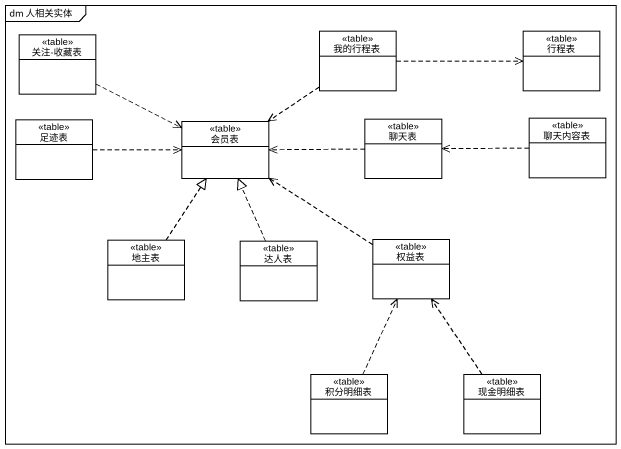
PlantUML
@startuml
mainframe dm 人相关实体
hide circle
hide empty members
class "关注-收藏表" as 关注_收藏表 <<table>>
class 我的行程表 <<table>>
class 行程表 <<table>>
class 足迹表 <<table>>
class 会员表 <<table>>
class 聊天表 <<table>>
class 聊天内容表 <<table>>
class 地主表 <<table>>
class 权益表 <<table>>
class 达人表 <<table>>
class 积分明细表 <<table>>
class 现金明细表 <<table>>
关注_收藏表 .right.> 会员表
我的行程表 .right.> 行程表
我的行程表 ..> 会员表
足迹表 .right.> 会员表
聊天表 .left.> 会员表
聊天内容表 .left.> 聊天表
地主表 .up.|> 会员表
权益表 .up.> 会员表
达人表 .up.|> 会员表
积分明细表 .up.> 权益表
现金明细表 .up.> 权益表
@enduml
